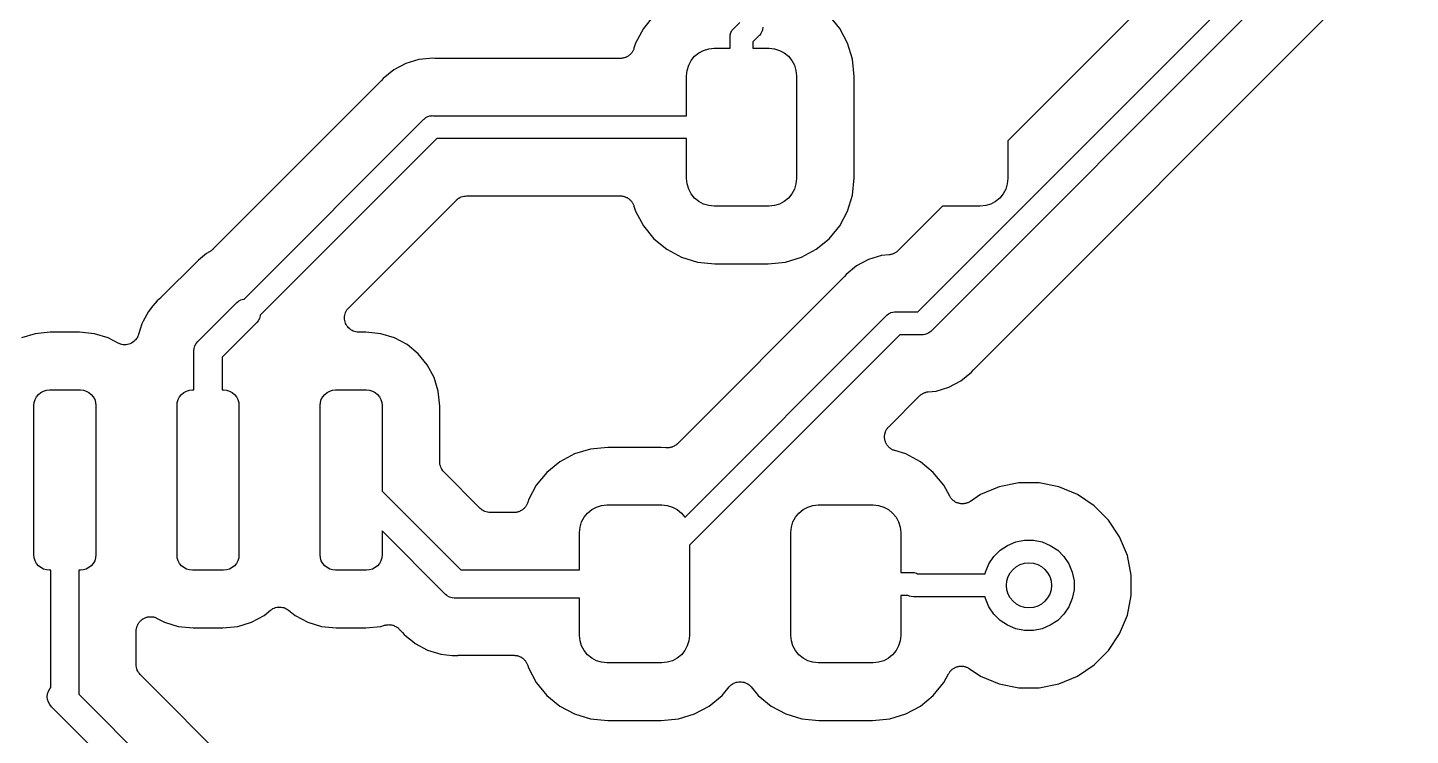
# Model space of a CAD drawing. Extents: x 1.79 to 9.66, y -5.89 to -1.5.
# Drawn here: x 2.7372 to 3.2202, y -2.6807 to -2.4336 of the extents above; entities that cross this region are included whole.
import ezdxf

# ---------------------------------------------------------------- set-up
doc = ezdxf.new("R2010")
doc.units = 0
doc.header["$MEASUREMENT"] = 0
doc.layers.add('BLACK', color=7, linetype='CONTINUOUS')

msp = doc.modelspace()

# ---------------------------------------------------------------- linework, layer by layer
at = {"layer": 'BLACK', "linetype": 'CONTINUOUS'}
for p, q in [((3.17882, -2.37388), (3.0796, -2.47309)), ((3.04818, -2.5328), (3.20028, -2.3807)), ((3.20697, -2.38532), (3.0528, -2.53949)), ((3.06781, -2.55276), (3.22024, -2.40033)), ((2.956, -2.42934), (2.95231, -2.43384)), ((3.02088, -2.43384), (3.01718, -2.42934)), ((2.95231, -2.43384), (2.94956, -2.43897)), ((2.98325, -2.43457), (2.98375, -2.43396)), ((2.98375, -2.43396), (2.9839, -2.43384)), ((2.9839, -2.43384), (2.986, -2.43174)), ((2.99394, -2.43418), (2.99377, -2.43475)), ((2.99395, -2.43409), (2.99394, -2.43418)), ((2.994, -2.43359), (2.99395, -2.43409)), ((2.99402, -2.43339), (2.994, -2.43359)), ((2.994, -2.43359), (2.994, -2.43359)), ((3.02362, -2.43897), (3.02088, -2.43384)), ((2.94956, -2.43897), (2.94902, -2.44075)), ((2.98257, -2.4368), (2.98265, -2.43602)), ((2.98259, -2.437), (2.98257, -2.4368)), ((2.98259, -2.44074), (2.98259, -2.437)), ((2.98265, -2.43602), (2.98288, -2.43527)), ((2.98288, -2.43527), (2.9831, -2.43485)), ((2.9831, -2.43485), (2.98325, -2.43457)), ((2.99269, -2.43636), (2.99059, -2.43846)), ((2.99059, -2.43846), (2.99059, -2.44074)), ((2.99284, -2.43624), (2.99269, -2.43636)), ((2.99334, -2.43563), (2.99284, -2.43624)), ((2.99371, -2.43493), (2.99334, -2.43563)), ((2.99377, -2.43475), (2.99371, -2.43493)), ((3.02531, -2.44454), (3.02362, -2.43897)), ((2.8785, -2.44418), (2.87757, -2.44428)), ((2.87943, -2.44428), (2.8785, -2.44418)), ((2.94521, -2.4442), (2.94494, -2.44423)), ((2.94542, -2.44414), (2.94521, -2.4442)), ((2.94564, -2.4441), (2.94542, -2.44414)), ((2.94589, -2.444), (2.94564, -2.4441)), ((2.94614, -2.44392), (2.94589, -2.444)), ((2.94634, -2.44382), (2.94614, -2.44392)), ((2.94655, -2.44373), (2.94634, -2.44382)), ((2.94677, -2.44359), (2.94655, -2.44373)), ((2.947, -2.44346), (2.94677, -2.44359)), ((2.94718, -2.44332), (2.947, -2.44346)), ((2.94737, -2.4432), (2.94718, -2.44332)), ((2.94755, -2.44302), (2.94737, -2.4432)), ((2.94776, -2.44285), (2.94755, -2.44302)), ((2.9479, -2.44268), (2.94776, -2.44285)), ((2.94806, -2.44252), (2.9479, -2.44268)), ((2.94821, -2.4423), (2.94806, -2.44252)), ((2.94838, -2.4421), (2.94821, -2.4423)), ((2.94849, -2.4419), (2.94838, -2.4421)), ((2.94862, -2.44171), (2.94849, -2.4419)), ((2.94872, -2.44147), (2.94862, -2.44171)), ((2.94885, -2.44124), (2.94872, -2.44147)), ((2.94891, -2.44102), (2.94885, -2.44124)), ((2.949, -2.44082), (2.94891, -2.44102)), ((2.94902, -2.44075), (2.949, -2.44082)), ((2.96901, -2.44501), (2.97021, -2.44355)), ((2.97021, -2.44355), (2.97166, -2.44236)), ((2.97166, -2.44236), (2.97332, -2.44147)), ((2.97332, -2.44147), (2.97512, -2.44093)), ((2.97512, -2.44093), (2.97699, -2.44074)), ((2.97699, -2.44074), (2.98259, -2.44074)), ((2.99059, -2.44074), (2.99619, -2.44074)), ((2.99619, -2.44074), (2.99806, -2.44093)), ((2.99806, -2.44093), (2.99986, -2.44147)), ((2.99986, -2.44147), (3.00152, -2.44236)), ((3.00152, -2.44236), (3.00297, -2.44355)), ((3.00297, -2.44355), (3.00417, -2.44501)), ((2.8651, -2.44825), (2.86145, -2.45125)), ((2.86927, -2.44602), (2.8651, -2.44825)), ((2.8738, -2.44465), (2.86927, -2.44602)), ((2.87756, -2.44428), (2.8738, -2.44465)), ((2.87757, -2.44428), (2.87756, -2.44428)), ((2.87964, -2.44428), (2.87943, -2.44428)), ((2.87985, -2.4443), (2.87964, -2.44428)), ((2.87992, -2.4443), (2.87985, -2.4443)), ((2.94424, -2.4443), (2.87992, -2.4443)), ((2.94446, -2.44428), (2.94424, -2.4443)), ((2.94468, -2.44428), (2.94446, -2.44428)), ((2.94494, -2.44423), (2.94468, -2.44428)), ((2.9674, -2.45034), (2.96758, -2.44847)), ((2.96758, -2.44847), (2.96813, -2.44666)), ((2.96813, -2.44666), (2.96901, -2.44501)), ((3.00417, -2.44501), (3.00505, -2.44666)), ((3.00505, -2.44666), (3.0056, -2.44847)), ((3.0056, -2.44847), (3.00578, -2.45034)), ((3.0259, -2.45058), (3.02531, -2.44454)), ((2.86052, -2.45234), (2.80191, -2.51095)), ((2.86066, -2.45217), (2.86052, -2.45234)), ((2.86081, -2.45203), (2.86066, -2.45217)), ((2.86085, -2.45197), (2.86081, -2.45203)), ((2.86145, -2.45125), (2.86085, -2.45197)), ((2.9674, -2.4643), (2.9674, -2.45034)), ((3.00578, -2.45034), (3.00578, -2.48626)), ((3.0259, -2.48602), (3.0259, -2.45058)), ((2.81281, -2.52834), (2.87553, -2.46561)), ((2.87553, -2.46561), (2.87566, -2.46546)), ((2.87566, -2.46546), (2.87581, -2.46533)), ((2.87581, -2.46533), (2.87601, -2.46517)), ((2.87581, -2.46533), (2.87581, -2.46533)), ((2.87601, -2.46517), (2.87627, -2.46496)), ((2.87627, -2.46496), (2.87696, -2.46459)), ((2.87696, -2.46459), (2.87705, -2.46456)), ((2.87705, -2.46456), (2.87772, -2.46436)), ((2.87772, -2.46436), (2.87782, -2.46435)), ((2.87782, -2.46435), (2.8783, -2.4643)), ((2.8783, -2.4643), (2.8785, -2.46428)), ((2.8783, -2.4643), (2.8783, -2.4643)), ((2.8785, -2.46428), (2.8787, -2.4643)), ((2.8787, -2.4643), (2.9674, -2.4643)), ((2.88016, -2.4723), (2.81846, -2.53399)), ((2.9674, -2.4723), (2.88016, -2.4723)), ((2.9674, -2.48626), (2.9674, -2.4723)), ((3.0796, -2.47309), (3.0796, -2.48626)), ((2.96758, -2.48813), (2.9674, -2.48626)), ((3.00578, -2.48626), (3.0056, -2.48813)), ((3.02531, -2.49206), (3.0259, -2.48602)), ((3.0796, -2.48626), (3.07942, -2.48813)), ((2.8891, -2.49253), (2.88954, -2.4924)), ((2.88954, -2.4924), (2.88957, -2.49239)), ((2.88957, -2.49239), (2.88959, -2.49239)), ((2.88959, -2.49239), (2.89005, -2.49235)), ((2.89005, -2.49235), (2.89051, -2.4923)), ((2.89051, -2.4923), (2.94424, -2.4923)), ((2.94424, -2.4923), (2.94431, -2.4923)), ((2.94431, -2.4923), (2.94453, -2.49233)), ((2.94453, -2.49233), (2.94475, -2.49233)), ((2.94475, -2.49233), (2.94501, -2.49238)), ((2.94501, -2.49238), (2.94528, -2.49241)), ((2.94528, -2.49241), (2.94549, -2.49248)), ((2.94549, -2.49248), (2.94571, -2.49252)), ((2.96813, -2.48994), (2.96758, -2.48813)), ((2.96901, -2.49159), (2.96813, -2.48994)), ((2.97021, -2.49305), (2.96901, -2.49159)), ((3.00417, -2.49159), (3.00297, -2.49305)), ((3.00505, -2.48994), (3.00417, -2.49159)), ((3.0056, -2.48813), (3.00505, -2.48994)), ((3.02362, -2.49763), (3.02531, -2.49206)), ((3.07799, -2.49159), (3.07679, -2.49305)), ((3.07887, -2.48994), (3.07799, -2.49159)), ((3.07942, -2.48813), (3.07887, -2.48994)), ((2.84936, -2.53138), (2.88698, -2.49376)), ((2.88698, -2.49376), (2.88699, -2.49375)), ((2.88699, -2.49375), (2.88703, -2.49372)), ((2.88699, -2.49375), (2.88699, -2.49375)), ((2.88699, -2.49375), (2.88699, -2.49375)), ((2.88703, -2.49372), (2.88739, -2.49343)), ((2.88739, -2.49343), (2.88775, -2.49314)), ((2.88775, -2.49314), (2.88777, -2.49312)), ((2.88777, -2.49312), (2.88779, -2.49311)), ((2.88779, -2.49311), (2.8882, -2.49289)), ((2.8882, -2.49289), (2.88861, -2.49268)), ((2.88861, -2.49268), (2.88863, -2.49267)), ((2.88863, -2.49267), (2.88866, -2.49266)), ((2.88866, -2.49266), (2.8891, -2.49253)), ((2.94571, -2.49252), (2.94595, -2.49262)), ((2.94595, -2.49262), (2.94621, -2.4927)), ((2.94621, -2.4927), (2.9464, -2.49281)), ((2.9464, -2.49281), (2.94661, -2.4929)), ((2.94661, -2.4929), (2.94683, -2.49305)), ((2.94683, -2.49305), (2.94706, -2.49317)), ((2.94706, -2.49317), (2.94723, -2.49332)), ((2.94723, -2.49332), (2.94742, -2.49344)), ((2.94742, -2.49344), (2.94761, -2.49363)), ((2.94761, -2.49363), (2.94781, -2.4938)), ((2.94781, -2.4938), (2.94795, -2.49398)), ((2.94795, -2.49398), (2.94811, -2.49413)), ((2.94811, -2.49413), (2.94825, -2.49436)), ((2.94825, -2.49436), (2.94842, -2.49456)), ((2.94842, -2.49456), (2.94852, -2.49476)), ((2.94852, -2.49476), (2.94865, -2.49495)), ((2.94865, -2.49495), (2.94875, -2.49519)), ((2.94875, -2.49519), (2.94887, -2.49543)), ((2.94887, -2.49543), (2.94894, -2.49564)), ((2.94894, -2.49564), (2.94902, -2.49585)), ((2.94902, -2.49585), (2.94956, -2.49763)), ((2.97166, -2.49424), (2.97021, -2.49305)), ((2.97332, -2.49513), (2.97166, -2.49424)), ((2.97512, -2.49567), (2.97332, -2.49513)), ((2.97699, -2.49586), (2.97512, -2.49567)), ((2.99619, -2.49586), (2.97699, -2.49586)), ((2.99806, -2.49567), (2.99619, -2.49586)), ((2.99986, -2.49513), (2.99806, -2.49567)), ((3.00152, -2.49424), (2.99986, -2.49513)), ((3.00297, -2.49305), (3.00152, -2.49424)), ((3.05683, -2.49586), (3.04125, -2.51144)), ((3.07001, -2.49586), (3.05683, -2.49586)), ((3.07188, -2.49567), (3.07001, -2.49586)), ((3.07368, -2.49513), (3.07188, -2.49567)), ((3.07534, -2.49424), (3.07368, -2.49513)), ((3.07679, -2.49305), (3.07534, -2.49424)), ((2.94956, -2.49763), (2.95231, -2.50276)), ((3.02088, -2.50276), (3.02362, -2.49763)), ((2.95231, -2.50276), (2.956, -2.50726)), ((3.01718, -2.50726), (3.02088, -2.50276)), ((2.80073, -2.51182), (2.79968, -2.51238)), ((2.80091, -2.5117), (2.80073, -2.51182)), ((2.8011, -2.51161), (2.80091, -2.5117)), ((2.80131, -2.51143), (2.8011, -2.51161)), ((2.80154, -2.51128), (2.80131, -2.51143)), ((2.80169, -2.51113), (2.80154, -2.51128)), ((2.80186, -2.511), (2.80169, -2.51113)), ((2.80191, -2.51095), (2.80186, -2.511)), ((2.956, -2.50726), (2.9605, -2.51095)), ((2.9605, -2.51095), (2.96563, -2.5137)), ((3.00755, -2.5137), (3.01268, -2.51095)), ((3.01268, -2.51095), (3.01718, -2.50726)), ((3.04088, -2.51178), (3.04065, -2.51193)), ((3.04103, -2.51162), (3.04088, -2.51178)), ((3.0412, -2.51149), (3.04103, -2.51162)), ((3.04125, -2.51144), (3.0412, -2.51149)), ((2.79684, -2.51472), (2.78361, -2.52794)), ((2.79968, -2.51238), (2.79684, -2.51472)), ((2.96563, -2.5137), (2.9712, -2.51539)), ((2.9712, -2.51539), (2.97724, -2.51598)), ((2.97724, -2.51598), (2.99594, -2.51598)), ((2.99594, -2.51598), (3.00198, -2.51539)), ((3.00198, -2.51539), (3.00755, -2.5137)), ((3.03095, -2.51452), (3.02678, -2.51675)), ((3.03548, -2.51315), (3.03095, -2.51452)), ((3.03821, -2.51288), (3.03548, -2.51315)), ((3.03842, -2.51284), (3.03821, -2.51288)), ((3.03864, -2.51282), (3.03842, -2.51284)), ((3.0389, -2.51274), (3.03864, -2.51282)), ((3.03917, -2.51269), (3.0389, -2.51274)), ((3.03937, -2.51261), (3.03917, -2.51269)), ((3.03958, -2.51254), (3.03937, -2.51261)), ((3.03982, -2.51242), (3.03958, -2.51254)), ((3.04007, -2.51232), (3.03982, -2.51242)), ((3.04025, -2.5122), (3.04007, -2.51232)), ((3.04044, -2.5121), (3.04025, -2.5122)), ((3.04065, -2.51193), (3.04044, -2.5121)), ((3.0222, -2.52084), (2.9642, -2.57884)), ((3.02234, -2.52067), (3.0222, -2.52084)), ((3.02249, -2.52053), (3.02234, -2.52067)), ((3.02253, -2.52047), (3.02249, -2.52053)), ((3.02313, -2.51975), (3.02253, -2.52047)), ((3.02678, -2.51675), (3.02313, -2.51975)), ((2.78097, -2.53074), (2.77938, -2.53269)), ((2.78249, -2.5289), (2.78097, -2.53074)), ((2.78097, -2.53074), (2.78097, -2.53074)), ((2.78325, -2.52827), (2.78249, -2.5289)), ((2.7834, -2.52812), (2.78325, -2.52827)), ((2.78356, -2.52799), (2.7834, -2.52812)), ((2.78361, -2.52794), (2.78356, -2.52799)), ((2.79689, -2.54295), (2.81029, -2.52955)), ((2.81029, -2.52955), (2.81085, -2.52909)), ((2.81085, -2.52909), (2.8117, -2.52864)), ((2.8117, -2.52864), (2.81263, -2.52836)), ((2.81263, -2.52836), (2.81281, -2.52834)), ((2.77938, -2.53269), (2.77758, -2.53604)), ((2.81771, -2.53595), (2.81725, -2.53651)), ((2.81816, -2.5351), (2.81771, -2.53595)), ((2.81844, -2.53417), (2.81816, -2.5351)), ((2.81846, -2.53399), (2.81844, -2.53417)), ((2.84789, -2.53488), (2.84794, -2.53441)), ((2.84789, -2.53489), (2.84789, -2.53488)), ((2.84789, -2.5349), (2.84789, -2.53489)), ((2.84794, -2.53537), (2.84789, -2.5349)), ((2.84794, -2.53441), (2.84799, -2.53393)), ((2.84798, -2.53586), (2.84794, -2.53537)), ((2.84799, -2.53587), (2.84798, -2.53586)), ((2.84798, -2.53586), (2.84798, -2.53586)), ((2.84799, -2.53392), (2.848, -2.53391)), ((2.84799, -2.53393), (2.84799, -2.53392)), ((2.84812, -2.53633), (2.84799, -2.53587)), ((2.848, -2.53391), (2.84814, -2.53345)), ((2.84814, -2.53345), (2.84828, -2.533)), ((2.84828, -2.53298), (2.84852, -2.53255)), ((2.84828, -2.53299), (2.84828, -2.53298)), ((2.84828, -2.533), (2.84828, -2.53299)), ((2.84852, -2.53255), (2.84874, -2.53214)), ((2.84874, -2.53213), (2.84875, -2.53212)), ((2.84874, -2.53214), (2.84874, -2.53213)), ((2.84875, -2.53212), (2.84905, -2.53175)), ((2.84905, -2.53175), (2.84936, -2.53138)), ((2.96678, -2.60455), (3.03721, -2.53411)), ((3.03721, -2.53411), (3.03734, -2.53396)), ((3.03734, -2.53396), (3.03795, -2.53346)), ((3.03795, -2.53346), (3.03864, -2.53309)), ((3.03864, -2.53309), (3.03875, -2.53305)), ((3.03875, -2.53305), (3.0394, -2.53286)), ((3.0394, -2.53286), (3.03948, -2.53285)), ((3.03948, -2.53285), (3.03998, -2.5328)), ((3.03998, -2.5328), (3.03999, -2.5328)), ((3.03999, -2.5328), (3.04018, -2.53278)), ((3.04018, -2.53278), (3.04038, -2.5328)), ((3.04038, -2.5328), (3.04818, -2.5328)), ((2.73981, -2.54043), (2.73502, -2.54188)), ((2.74503, -2.53992), (2.73981, -2.54043)), ((2.75536, -2.53992), (2.74503, -2.53992)), ((2.76059, -2.54043), (2.75536, -2.53992)), ((2.76537, -2.54188), (2.76059, -2.54043)), ((2.77592, -2.54079), (2.77591, -2.54082)), ((2.77593, -2.54075), (2.77592, -2.54079)), ((2.77592, -2.54079), (2.77592, -2.54079)), ((2.77592, -2.54079), (2.77592, -2.54079)), ((2.77706, -2.53702), (2.77593, -2.54075)), ((2.77758, -2.53604), (2.77706, -2.53702)), ((2.81725, -2.53651), (2.80512, -2.54864)), ((2.84826, -2.53679), (2.84812, -2.53633)), ((2.84826, -2.5368), (2.84826, -2.53679)), ((2.84826, -2.53681), (2.84826, -2.5368)), ((2.84849, -2.53723), (2.84826, -2.53681)), ((2.84871, -2.53766), (2.84849, -2.53723)), ((2.84872, -2.53766), (2.84871, -2.53766)), ((2.84872, -2.53767), (2.84872, -2.53766)), ((2.84902, -2.53805), (2.84872, -2.53767)), ((2.84932, -2.53842), (2.84902, -2.53805)), ((2.84933, -2.53842), (2.84932, -2.53842)), ((2.84933, -2.53843), (2.84933, -2.53842)), ((2.8497, -2.53874), (2.84933, -2.53843)), ((2.85007, -2.53904), (2.8497, -2.53874)), ((2.85008, -2.53905), (2.85007, -2.53904)), ((2.85051, -2.53928), (2.85008, -2.53905)), ((2.85008, -2.53905), (2.85008, -2.53905)), ((2.85092, -2.53951), (2.85051, -2.53928)), ((2.85093, -2.53952), (2.85092, -2.53951)), ((2.85094, -2.53952), (2.85093, -2.53952)), ((2.85139, -2.53966), (2.85094, -2.53952)), ((2.85185, -2.53981), (2.85139, -2.53966)), ((2.85186, -2.53981), (2.85185, -2.53981)), ((2.85187, -2.53981), (2.85186, -2.53981)), ((2.85234, -2.53986), (2.85187, -2.53981)), ((2.85282, -2.53992), (2.85234, -2.53986)), ((2.85284, -2.53992), (2.85282, -2.53992)), ((2.85289, -2.53992), (2.85284, -2.53992)), ((2.85284, -2.53992), (2.85284, -2.53992)), ((2.85284, -2.53992), (2.85284, -2.53992)), ((2.85536, -2.53992), (2.85289, -2.53992)), ((2.86059, -2.54043), (2.85536, -2.53992)), ((2.86537, -2.54188), (2.86059, -2.54043)), ((3.04184, -2.5408), (2.96837, -2.61426)), ((3.04964, -2.5408), (3.04184, -2.5408)), ((3.04983, -2.54082), (3.04964, -2.5408)), ((3.05003, -2.5408), (3.04983, -2.54082)), ((3.05062, -2.54074), (3.05003, -2.5408)), ((3.05003, -2.5408), (3.05003, -2.5408)), ((3.05137, -2.54051), (3.05062, -2.54074)), ((3.05207, -2.54014), (3.05137, -2.54051)), ((3.05268, -2.53964), (3.05207, -2.54014)), ((3.0528, -2.53949), (3.05268, -2.53964)), ((2.76879, -2.54371), (2.76537, -2.54188)), ((2.76922, -2.54389), (2.76879, -2.54371)), ((2.76966, -2.54407), (2.76922, -2.54389)), ((2.76967, -2.54408), (2.76966, -2.54407)), ((2.76969, -2.54408), (2.76967, -2.54408)), ((2.77015, -2.54418), (2.76969, -2.54408)), ((2.77062, -2.54427), (2.77015, -2.54418)), ((2.77063, -2.54427), (2.77062, -2.54427)), ((2.77065, -2.54428), (2.77063, -2.54427)), ((2.77112, -2.54428), (2.77065, -2.54428)), ((2.77159, -2.54428), (2.77112, -2.54428)), ((2.77161, -2.54428), (2.77159, -2.54428)), ((2.77162, -2.54428), (2.77161, -2.54428)), ((2.77209, -2.54419), (2.77162, -2.54428)), ((2.77255, -2.5441), (2.77209, -2.54419)), ((2.77256, -2.54409), (2.77255, -2.5441)), ((2.77258, -2.54409), (2.77256, -2.54409)), ((2.77301, -2.54391), (2.77258, -2.54409)), ((2.77346, -2.54373), (2.77301, -2.54391)), ((2.77347, -2.54373), (2.77346, -2.54373)), ((2.77348, -2.54372), (2.77347, -2.54373)), ((2.77388, -2.54346), (2.77348, -2.54372)), ((2.77427, -2.5432), (2.77388, -2.54346)), ((2.77428, -2.54319), (2.77427, -2.5432)), ((2.7743, -2.54318), (2.77428, -2.54319)), ((2.77463, -2.54285), (2.7743, -2.54318)), ((2.77497, -2.54252), (2.77463, -2.54285)), ((2.77498, -2.54251), (2.77497, -2.54252)), ((2.77499, -2.5425), (2.77498, -2.54251)), ((2.77525, -2.54211), (2.77499, -2.5425)), ((2.77552, -2.54171), (2.77525, -2.54211)), ((2.77553, -2.5417), (2.77552, -2.54171)), ((2.77554, -2.54169), (2.77553, -2.5417)), ((2.77572, -2.54126), (2.77554, -2.54169)), ((2.77591, -2.54082), (2.77572, -2.54126)), ((2.79528, -2.54636), (2.79535, -2.54564)), ((2.79535, -2.54564), (2.79563, -2.54471)), ((2.79563, -2.54471), (2.79609, -2.54386)), ((2.79609, -2.54386), (2.7967, -2.54311)), ((2.7967, -2.54311), (2.79689, -2.54295)), ((2.86978, -2.54424), (2.86537, -2.54188)), ((2.87365, -2.54741), (2.86978, -2.54424)), ((2.79525, -2.5466), (2.79528, -2.54636)), ((2.79528, -2.54684), (2.79525, -2.5466)), ((2.79528, -2.54636), (2.79528, -2.54636)), ((2.79528, -2.56004), (2.79528, -2.54684)), ((2.80512, -2.54864), (2.80512, -2.56004)), ((2.87682, -2.55128), (2.87365, -2.54741)), ((2.87918, -2.55569), (2.87682, -2.55128)), ((3.06323, -2.55685), (3.06689, -2.55385)), ((3.06689, -2.55385), (3.06748, -2.55313)), ((3.06748, -2.55313), (3.06753, -2.55307)), ((3.06753, -2.55307), (3.06768, -2.55293)), ((3.06768, -2.55293), (3.06781, -2.55276)), ((2.74373, -2.56014), (2.74478, -2.56004)), ((2.74478, -2.56004), (2.75561, -2.56004)), ((2.75561, -2.56004), (2.75667, -2.56014)), ((2.79373, -2.56014), (2.79478, -2.56004)), ((2.79478, -2.56004), (2.79528, -2.56004)), ((2.80512, -2.56004), (2.80561, -2.56004)), ((2.80561, -2.56004), (2.80667, -2.56014)), ((2.84373, -2.56014), (2.84478, -2.56004)), ((2.84478, -2.56004), (2.85561, -2.56004)), ((2.85561, -2.56004), (2.85667, -2.56014)), ((2.88063, -2.56048), (2.87918, -2.55569)), ((3.05454, -2.56045), (3.05906, -2.55908)), ((3.05906, -2.55908), (3.06323, -2.55685)), ((2.73937, -2.56545), (2.73947, -2.5644)), ((2.73947, -2.5644), (2.73978, -2.56338)), ((2.73978, -2.56338), (2.74028, -2.56245)), ((2.74028, -2.56245), (2.74096, -2.56162)), ((2.74096, -2.56162), (2.74178, -2.56095)), ((2.74178, -2.56095), (2.74271, -2.56045)), ((2.74271, -2.56045), (2.74373, -2.56014)), ((2.75667, -2.56014), (2.75768, -2.56045)), ((2.75768, -2.56045), (2.75862, -2.56095)), ((2.75862, -2.56095), (2.75944, -2.56162)), ((2.75944, -2.56162), (2.76011, -2.56245)), ((2.76011, -2.56245), (2.76061, -2.56338)), ((2.76061, -2.56338), (2.76092, -2.5644)), ((2.76092, -2.5644), (2.76102, -2.56545)), ((2.78937, -2.56545), (2.78947, -2.5644)), ((2.78947, -2.5644), (2.78978, -2.56338)), ((2.78978, -2.56338), (2.79028, -2.56245)), ((2.79028, -2.56245), (2.79096, -2.56162)), ((2.79096, -2.56162), (2.79178, -2.56095)), ((2.79178, -2.56095), (2.79271, -2.56045)), ((2.79271, -2.56045), (2.79373, -2.56014)), ((2.80667, -2.56014), (2.80768, -2.56045)), ((2.80768, -2.56045), (2.80862, -2.56095)), ((2.80862, -2.56095), (2.80944, -2.56162)), ((2.80944, -2.56162), (2.81011, -2.56245)), ((2.81011, -2.56245), (2.81061, -2.56338)), ((2.81061, -2.56338), (2.81092, -2.5644)), ((2.81092, -2.5644), (2.81102, -2.56545)), ((2.83937, -2.56545), (2.83947, -2.5644)), ((2.83947, -2.5644), (2.83978, -2.56338)), ((2.83978, -2.56338), (2.84028, -2.56245)), ((2.84028, -2.56245), (2.84096, -2.56162)), ((2.84096, -2.56162), (2.84178, -2.56095)), ((2.84178, -2.56095), (2.84271, -2.56045)), ((2.84271, -2.56045), (2.84373, -2.56014)), ((2.85667, -2.56014), (2.85768, -2.56045)), ((2.85768, -2.56045), (2.85862, -2.56095)), ((2.85862, -2.56095), (2.85944, -2.56162)), ((2.85944, -2.56162), (2.86011, -2.56245)), ((2.86011, -2.56245), (2.86061, -2.56338)), ((2.86061, -2.56338), (2.86092, -2.5644)), ((2.86092, -2.5644), (2.86102, -2.56545)), ((2.88114, -2.5657), (2.88063, -2.56048)), ((3.03801, -2.57291), (3.04876, -2.56216)), ((3.04876, -2.56216), (3.04881, -2.56211)), ((3.04881, -2.56211), (3.04898, -2.56198)), ((3.04898, -2.56198), (3.04913, -2.56182)), ((3.04913, -2.56182), (3.04936, -2.56167)), ((3.04936, -2.56167), (3.04957, -2.5615)), ((3.04957, -2.5615), (3.04977, -2.5614)), ((3.04977, -2.5614), (3.04995, -2.56128)), ((3.04995, -2.56128), (3.0502, -2.56118)), ((3.0502, -2.56118), (3.05044, -2.56106)), ((3.05044, -2.56106), (3.05065, -2.56099)), ((3.05065, -2.56099), (3.05085, -2.56091)), ((3.05085, -2.56091), (3.05111, -2.56086)), ((3.05111, -2.56086), (3.05138, -2.56078)), ((3.05138, -2.56078), (3.05159, -2.56076)), ((3.05159, -2.56076), (3.05181, -2.56072)), ((3.05181, -2.56072), (3.05454, -2.56045)), ((2.73937, -2.61762), (2.73937, -2.56545)), ((2.76102, -2.56545), (2.76102, -2.61762)), ((2.78937, -2.61762), (2.78937, -2.56545)), ((2.81102, -2.56545), (2.81102, -2.61762)), ((2.83937, -2.61762), (2.83937, -2.56545)), ((2.86102, -2.56545), (2.86102, -2.5954)), ((2.88114, -2.58517), (2.88114, -2.5657)), ((3.03686, -2.57475), (3.03693, -2.57453)), ((3.03693, -2.57453), (3.03705, -2.5743)), ((3.03705, -2.5743), (3.03715, -2.57406)), ((3.03715, -2.57406), (3.03728, -2.57387)), ((3.03728, -2.57387), (3.03739, -2.57367)), ((3.03739, -2.57367), (3.03755, -2.57347)), ((3.03755, -2.57347), (3.0377, -2.57326)), ((3.0377, -2.57326), (3.03786, -2.57309)), ((3.03786, -2.57309), (3.03801, -2.57291)), ((2.9636, -2.57933), (2.96339, -2.5795)), ((2.96382, -2.57918), (2.9636, -2.57933)), ((2.96398, -2.57903), (2.96382, -2.57918)), ((2.96415, -2.57889), (2.96398, -2.57903)), ((2.9642, -2.57884), (2.96415, -2.57889)), ((3.03655, -2.57643), (3.03657, -2.57617)), ((3.03657, -2.57666), (3.03655, -2.57643)), ((3.03657, -2.57592), (3.03662, -2.57569)), ((3.03657, -2.57617), (3.03657, -2.57592)), ((3.03657, -2.57689), (3.03657, -2.57666)), ((3.03661, -2.57715), (3.03657, -2.57689)), ((3.03664, -2.5774), (3.03661, -2.57715)), ((3.03662, -2.57569), (3.03664, -2.57546)), ((3.03664, -2.57546), (3.03672, -2.57521)), ((3.0367, -2.57762), (3.03664, -2.5774)), ((3.03675, -2.57785), (3.0367, -2.57762)), ((3.03672, -2.57521), (3.03677, -2.57496)), ((3.03684, -2.57809), (3.03675, -2.57785)), ((3.03677, -2.57496), (3.03686, -2.57475)), ((3.03692, -2.57834), (3.03684, -2.57809)), ((3.03703, -2.57854), (3.03692, -2.57834)), ((3.03711, -2.57876), (3.03703, -2.57854)), ((3.03725, -2.57897), (3.03711, -2.57876)), ((3.03737, -2.5792), (3.03725, -2.57897)), ((3.03752, -2.57938), (3.03737, -2.5792)), ((3.03765, -2.57958), (3.03752, -2.57938)), ((2.92822, -2.5824), (2.92309, -2.58515)), ((2.93379, -2.58071), (2.92822, -2.5824)), ((2.93983, -2.58012), (2.93379, -2.58071)), ((2.95853, -2.58012), (2.93983, -2.58012)), ((2.96017, -2.58028), (2.95853, -2.58012)), ((2.96039, -2.58028), (2.96017, -2.58028)), ((2.96061, -2.58031), (2.96039, -2.58028)), ((2.96088, -2.58028), (2.96061, -2.58031)), ((2.96115, -2.58028), (2.96088, -2.58028)), ((2.96136, -2.58024), (2.96115, -2.58028)), ((2.96158, -2.58022), (2.96136, -2.58024)), ((2.96184, -2.58015), (2.96158, -2.58022)), ((2.96211, -2.58009), (2.96184, -2.58015)), ((2.96231, -2.58001), (2.96211, -2.58009)), ((2.96252, -2.57995), (2.96231, -2.58001)), ((2.96276, -2.57982), (2.96252, -2.57995)), ((2.96301, -2.57972), (2.96276, -2.57982)), ((2.96319, -2.5796), (2.96301, -2.57972)), ((2.96339, -2.5795), (2.96319, -2.5796)), ((3.03782, -2.57976), (3.03765, -2.57958)), ((3.03799, -2.57996), (3.03782, -2.57976)), ((3.03816, -2.58011), (3.03799, -2.57996)), ((3.03833, -2.58027), (3.03816, -2.58011)), ((3.03854, -2.58042), (3.03833, -2.58027)), ((3.03874, -2.58058), (3.03854, -2.58042)), ((3.03894, -2.58069), (3.03874, -2.58058)), ((3.03913, -2.58083), (3.03894, -2.58069)), ((3.03937, -2.58093), (3.03913, -2.58083)), ((3.03959, -2.58105), (3.03937, -2.58093)), ((3.03981, -2.58112), (3.03959, -2.58105)), ((3.04003, -2.58121), (3.03981, -2.58112)), ((3.04009, -2.58123), (3.04003, -2.58121)), ((3.04396, -2.5824), (3.04009, -2.58123)), ((3.04909, -2.58515), (3.04396, -2.5824)), ((2.88119, -2.58563), (2.88114, -2.58517)), ((2.88123, -2.58609), (2.88119, -2.58563)), ((2.88124, -2.58611), (2.88123, -2.58609)), ((2.88124, -2.58614), (2.88124, -2.58611)), ((2.88137, -2.58658), (2.88124, -2.58614)), ((2.8815, -2.58702), (2.88137, -2.58658)), ((2.88151, -2.58705), (2.8815, -2.58702)), ((2.88152, -2.58707), (2.88151, -2.58705)), ((2.88174, -2.58748), (2.88152, -2.58707)), ((2.88195, -2.58789), (2.88174, -2.58748)), ((2.88197, -2.58791), (2.88195, -2.58789)), ((2.88198, -2.58794), (2.88197, -2.58791)), ((2.88227, -2.58829), (2.88198, -2.58794)), ((2.88256, -2.58865), (2.88227, -2.58829)), ((2.8826, -2.58869), (2.88256, -2.58865)), ((2.88261, -2.5887), (2.8826, -2.58869)), ((2.8826, -2.58869), (2.8826, -2.58869)), ((2.8826, -2.58869), (2.8826, -2.58869)), ((2.89532, -2.60141), (2.88261, -2.5887)), ((2.91859, -2.58884), (2.9149, -2.59334)), ((2.92309, -2.58515), (2.91859, -2.58884)), ((3.05359, -2.58884), (3.04909, -2.58515)), ((3.05729, -2.59334), (3.05359, -2.58884)), ((2.9149, -2.59334), (2.91215, -2.59847)), ((3.05934, -2.59719), (3.05729, -2.59334)), ((3.07657, -2.59393), (3.07007, -2.59662)), ((3.08348, -2.59255), (3.07657, -2.59393)), ((3.09052, -2.59255), (3.08348, -2.59255)), ((3.09743, -2.59393), (3.09052, -2.59255)), ((3.10393, -2.59662), (3.09743, -2.59393)), ((2.86102, -2.5954), (2.8885, -2.62288)), ((2.91215, -2.59847), (2.91189, -2.59933)), ((3.05947, -2.59737), (3.05934, -2.59719)), ((3.05957, -2.59758), (3.05947, -2.59737)), ((3.05974, -2.59778), (3.05957, -2.59758)), ((3.05988, -2.598), (3.05974, -2.59778)), ((3.06004, -2.59816), (3.05988, -2.598)), ((3.06019, -2.59834), (3.06004, -2.59816)), ((3.06039, -2.5985), (3.06019, -2.59834)), ((3.06057, -2.59869), (3.06039, -2.5985)), ((3.06076, -2.59881), (3.06057, -2.59869)), ((3.07007, -2.59662), (3.06653, -2.59899)), ((3.10979, -2.60053), (3.10393, -2.59662)), ((2.89568, -2.60171), (2.89532, -2.60141)), ((2.89603, -2.602), (2.89568, -2.60171)), ((2.89605, -2.60202), (2.89603, -2.602)), ((2.89607, -2.60203), (2.89605, -2.60202)), ((2.89648, -2.60225), (2.89607, -2.60203)), ((2.89689, -2.60247), (2.89648, -2.60225)), ((2.89691, -2.60248), (2.89689, -2.60247)), ((2.89693, -2.60249), (2.89691, -2.60248)), ((2.89738, -2.60263), (2.89693, -2.60249)), ((2.89782, -2.60277), (2.89738, -2.60263)), ((2.89784, -2.60277), (2.89782, -2.60277)), ((2.89787, -2.60278), (2.89784, -2.60277)), ((2.89833, -2.60283), (2.89787, -2.60278)), ((2.89879, -2.60288), (2.89833, -2.60283)), ((2.89884, -2.60288), (2.89879, -2.60288)), ((2.89886, -2.60288), (2.89884, -2.60288)), ((2.89884, -2.60288), (2.89884, -2.60288)), ((2.89884, -2.60288), (2.89884, -2.60288)), ((2.90711, -2.60288), (2.89886, -2.60288)), ((2.90733, -2.60286), (2.90711, -2.60288)), ((2.90755, -2.60286), (2.90733, -2.60286)), ((2.90781, -2.60281), (2.90755, -2.60286)), ((2.90808, -2.60278), (2.90781, -2.60281)), ((2.90829, -2.60272), (2.90808, -2.60278)), ((2.90851, -2.60268), (2.90829, -2.60272)), ((2.90876, -2.60258), (2.90851, -2.60268)), ((2.90901, -2.6025), (2.90876, -2.60258)), ((2.90921, -2.6024), (2.90901, -2.6025)), ((2.90942, -2.60231), (2.90921, -2.6024)), ((2.90964, -2.60217), (2.90942, -2.60231)), ((2.90987, -2.60204), (2.90964, -2.60217)), ((2.91005, -2.6019), (2.90987, -2.60204)), ((2.91024, -2.60178), (2.91005, -2.6019)), ((2.91042, -2.60159), (2.91024, -2.60178)), ((2.91063, -2.60143), (2.91042, -2.60159)), ((2.91077, -2.60125), (2.91063, -2.60143)), ((2.91093, -2.6011), (2.91077, -2.60125)), ((2.91108, -2.60088), (2.91093, -2.6011)), ((2.91125, -2.60067), (2.91108, -2.60088)), ((2.91136, -2.60048), (2.91125, -2.60067)), ((2.91149, -2.60029), (2.91136, -2.60048)), ((2.91159, -2.60005), (2.91149, -2.60029)), ((2.91172, -2.59982), (2.91159, -2.60005)), ((2.91178, -2.5996), (2.91172, -2.59982)), ((2.91187, -2.5994), (2.91178, -2.5996)), ((2.91189, -2.59933), (2.91187, -2.5994)), ((2.93161, -2.60451), (2.9328, -2.60305)), ((2.9328, -2.60305), (2.93425, -2.60186)), ((2.93425, -2.60186), (2.93591, -2.60097)), ((2.93591, -2.60097), (2.93771, -2.60043)), ((2.93771, -2.60043), (2.93958, -2.60024)), ((2.93958, -2.60024), (2.95878, -2.60024)), ((2.95878, -2.60024), (2.96065, -2.60043)), ((2.96065, -2.60043), (2.96245, -2.60097)), ((2.96245, -2.60097), (2.96411, -2.60186)), ((2.96411, -2.60186), (2.96556, -2.60305)), ((2.96556, -2.60305), (2.96676, -2.60451)), ((3.00542, -2.60451), (3.00662, -2.60305)), ((3.00662, -2.60305), (3.00807, -2.60186)), ((3.00807, -2.60186), (3.00973, -2.60097)), ((3.00973, -2.60097), (3.01153, -2.60043)), ((3.01153, -2.60043), (3.0134, -2.60024)), ((3.0134, -2.60024), (3.0326, -2.60024)), ((3.0326, -2.60024), (3.03447, -2.60043)), ((3.03447, -2.60043), (3.03627, -2.60097)), ((3.03627, -2.60097), (3.03793, -2.60186)), ((3.03793, -2.60186), (3.03938, -2.60305)), ((3.03938, -2.60305), (3.04058, -2.60451)), ((3.06094, -2.59896), (3.06076, -2.59881)), ((3.06116, -2.59909), (3.06094, -2.59896)), ((3.06138, -2.59923), (3.06116, -2.59909)), ((3.06159, -2.59932), (3.06138, -2.59923)), ((3.06179, -2.59943), (3.06159, -2.59932)), ((3.06204, -2.59951), (3.06179, -2.59943)), ((3.06228, -2.59961), (3.06204, -2.59951)), ((3.06251, -2.59965), (3.06228, -2.59961)), ((3.06272, -2.59972), (3.06251, -2.59965)), ((3.06298, -2.59975), (3.06272, -2.59972)), ((3.06324, -2.5998), (3.06298, -2.59975)), ((3.06347, -2.5998), (3.06324, -2.5998)), ((3.06369, -2.59983), (3.06347, -2.5998)), ((3.06395, -2.59981), (3.06369, -2.59983)), ((3.06421, -2.59981), (3.06395, -2.59981)), ((3.06444, -2.59976), (3.06421, -2.59981)), ((3.06467, -2.59974), (3.06444, -2.59976)), ((3.06492, -2.59967), (3.06467, -2.59974)), ((3.06517, -2.59962), (3.06492, -2.59967)), ((3.06538, -2.59954), (3.06517, -2.59962)), ((3.0656, -2.59947), (3.06538, -2.59954)), ((3.06583, -2.59935), (3.0656, -2.59947)), ((3.06608, -2.59925), (3.06583, -2.59935)), ((3.06627, -2.59913), (3.06608, -2.59925)), ((3.06647, -2.59902), (3.06627, -2.59913)), ((3.06653, -2.59899), (3.06647, -2.59902)), ((3.11477, -2.60551), (3.10979, -2.60053)), ((2.92999, -2.60984), (2.93017, -2.60797)), ((2.93017, -2.60797), (2.93072, -2.60616)), ((2.93072, -2.60616), (2.93161, -2.60451)), ((2.96676, -2.60451), (2.96678, -2.60455)), ((3.00381, -2.60984), (3.00399, -2.60797)), ((3.00399, -2.60797), (3.00454, -2.60616)), ((3.00454, -2.60616), (3.00542, -2.60451)), ((3.04058, -2.60451), (3.04146, -2.60616)), ((3.04146, -2.60616), (3.04201, -2.60797)), ((3.04201, -2.60797), (3.04219, -2.60984)), ((3.11868, -2.61137), (3.11477, -2.60551)), ((2.88281, -2.63111), (2.86102, -2.60932)), ((2.86102, -2.60932), (2.86102, -2.61762)), ((2.92999, -2.62288), (2.92999, -2.60984)), ((3.00381, -2.64576), (3.00381, -2.60984)), ((3.04219, -2.60984), (3.04219, -2.6238)), ((3.07954, -2.61434), (3.08241, -2.61316)), ((3.08241, -2.61316), (3.08545, -2.61255)), ((3.08545, -2.61255), (3.08855, -2.61255)), ((3.08855, -2.61255), (3.09159, -2.61316)), ((3.09159, -2.61316), (3.09446, -2.61434)), ((3.12137, -2.61787), (3.11868, -2.61137)), ((2.73947, -2.61867), (2.73937, -2.61762)), ((2.76102, -2.61762), (2.76092, -2.61867)), ((2.78947, -2.61867), (2.78937, -2.61762)), ((2.81102, -2.61762), (2.81092, -2.61867)), ((2.83947, -2.61867), (2.83937, -2.61762)), ((2.86102, -2.61762), (2.86092, -2.61867)), ((2.96837, -2.61426), (2.96837, -2.64576)), ((3.07477, -2.61826), (3.07696, -2.61607)), ((3.07696, -2.61607), (3.07954, -2.61434)), ((3.09446, -2.61434), (3.09704, -2.61607)), ((3.09704, -2.61607), (3.09923, -2.61826)), ((3.12275, -2.62478), (3.12137, -2.61787)), ((2.73978, -2.61969), (2.73947, -2.61867)), ((2.74028, -2.62063), (2.73978, -2.61969)), ((2.74096, -2.62145), (2.74028, -2.62063)), ((2.74178, -2.62212), (2.74096, -2.62145)), ((2.74271, -2.62262), (2.74178, -2.62212)), ((2.74373, -2.62293), (2.74271, -2.62262)), ((2.74478, -2.62303), (2.74373, -2.62293)), ((2.75667, -2.62293), (2.75561, -2.62303)), ((2.75768, -2.62262), (2.75667, -2.62293)), ((2.75862, -2.62212), (2.75768, -2.62262)), ((2.75944, -2.62145), (2.75862, -2.62212)), ((2.76011, -2.62063), (2.75944, -2.62145)), ((2.76061, -2.61969), (2.76011, -2.62063)), ((2.76092, -2.61867), (2.76061, -2.61969)), ((2.78978, -2.61969), (2.78947, -2.61867)), ((2.79028, -2.62063), (2.78978, -2.61969)), ((2.79096, -2.62145), (2.79028, -2.62063)), ((2.79178, -2.62212), (2.79096, -2.62145)), ((2.79271, -2.62262), (2.79178, -2.62212)), ((2.79373, -2.62293), (2.79271, -2.62262)), ((2.79478, -2.62303), (2.79373, -2.62293)), ((2.80667, -2.62293), (2.80561, -2.62303)), ((2.80768, -2.62262), (2.80667, -2.62293)), ((2.80862, -2.62212), (2.80768, -2.62262)), ((2.80944, -2.62145), (2.80862, -2.62212)), ((2.81011, -2.62063), (2.80944, -2.62145)), ((2.81061, -2.61969), (2.81011, -2.62063)), ((2.81092, -2.61867), (2.81061, -2.61969)), ((2.83978, -2.61969), (2.83947, -2.61867)), ((2.84028, -2.62063), (2.83978, -2.61969)), ((2.84096, -2.62145), (2.84028, -2.62063)), ((2.84178, -2.62212), (2.84096, -2.62145)), ((2.84271, -2.62262), (2.84178, -2.62212)), ((2.84373, -2.62293), (2.84271, -2.62262)), ((2.84478, -2.62303), (2.84373, -2.62293)), ((2.85667, -2.62293), (2.85561, -2.62303)), ((2.85768, -2.62262), (2.85667, -2.62293)), ((2.85862, -2.62212), (2.85768, -2.62262)), ((2.85944, -2.62145), (2.85862, -2.62212)), ((2.86011, -2.62063), (2.85944, -2.62145)), ((2.86061, -2.61969), (2.86011, -2.62063)), ((2.86092, -2.61867), (2.86061, -2.61969)), ((2.8885, -2.62288), (2.92999, -2.62288)), ((3.07186, -2.62371), (3.07304, -2.62084)), ((3.07304, -2.62084), (3.07477, -2.61826)), ((3.09923, -2.61826), (3.10096, -2.62084)), ((3.10096, -2.62084), (3.10214, -2.62371)), ((2.74528, -2.62303), (2.74478, -2.62303)), ((2.74528, -2.66396), (2.74528, -2.62303)), ((2.75561, -2.62303), (2.75512, -2.62303)), ((2.75512, -2.62303), (2.75512, -2.66574)), ((2.80561, -2.62303), (2.79478, -2.62303)), ((2.85561, -2.62303), (2.84478, -2.62303)), ((3.04219, -2.6238), (3.04593, -2.6238)), ((3.04593, -2.6238), (3.04613, -2.62378)), ((3.04613, -2.62378), (3.04633, -2.6238)), ((3.04633, -2.6238), (3.04633, -2.6238)), ((3.04633, -2.6238), (3.04691, -2.62386)), ((3.04691, -2.62386), (3.04767, -2.62409)), ((3.04767, -2.62409), (3.04807, -2.6243)), ((3.04807, -2.6243), (3.07174, -2.6243)), ((3.07174, -2.6243), (3.07186, -2.62371)), ((3.10214, -2.62371), (3.10275, -2.62675)), ((3.10275, -2.62675), (3.10275, -2.62985)), ((3.12275, -2.63182), (3.12275, -2.62478)), ((2.88296, -2.6313), (2.88281, -2.63111)), ((2.88315, -2.63145), (2.88296, -2.6313)), ((2.8836, -2.63182), (2.88315, -2.63145)), ((2.88315, -2.63145), (2.88315, -2.63145)), ((2.88371, -2.63191), (2.8836, -2.63182)), ((2.88457, -2.63237), (2.88371, -2.63191)), ((2.8855, -2.63265), (2.88457, -2.63237)), ((3.04469, -2.6318), (3.04219, -2.6318)), ((3.04219, -2.6318), (3.04219, -2.64576)), ((3.04509, -2.63201), (3.04469, -2.6318)), ((3.04532, -2.63208), (3.04509, -2.63201)), ((3.04585, -2.63224), (3.04532, -2.63208)), ((3.04663, -2.63232), (3.04585, -2.63224)), ((3.04683, -2.6323), (3.04663, -2.63232)), ((3.07174, -2.6323), (3.04683, -2.6323)), ((3.07186, -2.63289), (3.07174, -2.6323)), ((3.10275, -2.62985), (3.10214, -2.63289)), ((3.12137, -2.63873), (3.12275, -2.63182)), ((2.81978, -2.63883), (2.82202, -2.63699)), ((2.82202, -2.63699), (2.82205, -2.63697)), ((2.82205, -2.63697), (2.82208, -2.63695)), ((2.82205, -2.63697), (2.82205, -2.63697)), ((2.82205, -2.63697), (2.82205, -2.63697)), ((2.82208, -2.63695), (2.82248, -2.63669)), ((2.82248, -2.63669), (2.82286, -2.63643)), ((2.82286, -2.63643), (2.82288, -2.63642)), ((2.82288, -2.63642), (2.8229, -2.63641)), ((2.8229, -2.63641), (2.82333, -2.63624)), ((2.82333, -2.63624), (2.82377, -2.63606)), ((2.82377, -2.63606), (2.82379, -2.63606)), ((2.82379, -2.63606), (2.8238, -2.63605)), ((2.8238, -2.63605), (2.82426, -2.63597)), ((2.82426, -2.63597), (2.82472, -2.63588)), ((2.82472, -2.63588), (2.82474, -2.63588)), ((2.82474, -2.63588), (2.82476, -2.63587)), ((2.82476, -2.63587), (2.82523, -2.63588)), ((2.82523, -2.63588), (2.8257, -2.63588)), ((2.8257, -2.63588), (2.82572, -2.63588)), ((2.82572, -2.63588), (2.82574, -2.63588)), ((2.82574, -2.63588), (2.82619, -2.63598)), ((2.82619, -2.63598), (2.82666, -2.63607)), ((2.82666, -2.63607), (2.82667, -2.63608)), ((2.82667, -2.63608), (2.82669, -2.63608)), ((2.82669, -2.63608), (2.82712, -2.63627)), ((2.82712, -2.63627), (2.82756, -2.63645)), ((2.82756, -2.63645), (2.82757, -2.63646)), ((2.82757, -2.63646), (2.82759, -2.63647)), ((2.82759, -2.63647), (2.82798, -2.63673)), ((2.82798, -2.63673), (2.82837, -2.63699)), ((2.82837, -2.63699), (2.83061, -2.63883)), ((2.88622, -2.63272), (2.8855, -2.63265)), ((2.88646, -2.63274), (2.88622, -2.63272)), ((2.88622, -2.63272), (2.88622, -2.63272)), ((2.8867, -2.63272), (2.88646, -2.63274)), ((2.92999, -2.63272), (2.8867, -2.63272)), ((2.92999, -2.64576), (2.92999, -2.63272)), ((3.07304, -2.63576), (3.07186, -2.63289)), ((3.07477, -2.63834), (3.07304, -2.63576)), ((3.10096, -2.63576), (3.09923, -2.63834)), ((3.10214, -2.63289), (3.10096, -2.63576)), ((2.77552, -2.64227), (2.77563, -2.64206)), ((2.77563, -2.64206), (2.77573, -2.64185)), ((2.77573, -2.64185), (2.77587, -2.64164)), ((2.77587, -2.64164), (2.77599, -2.64141)), ((2.77599, -2.64141), (2.77614, -2.64123)), ((2.77614, -2.64123), (2.77627, -2.64104)), ((2.77627, -2.64104), (2.77645, -2.64086)), ((2.77645, -2.64086), (2.77662, -2.64066)), ((2.77662, -2.64066), (2.7768, -2.64052)), ((2.7768, -2.64052), (2.77697, -2.64035)), ((2.77697, -2.64035), (2.77718, -2.64021)), ((2.77718, -2.64021), (2.77738, -2.64005)), ((2.77738, -2.64005), (2.77759, -2.63994)), ((2.77759, -2.63994), (2.77778, -2.63982)), ((2.77778, -2.63982), (2.77802, -2.63972)), ((2.77802, -2.63972), (2.77825, -2.6396)), ((2.77825, -2.6396), (2.77847, -2.63953)), ((2.77847, -2.63953), (2.77868, -2.63945)), ((2.77868, -2.63945), (2.77894, -2.6394)), ((2.77894, -2.6394), (2.77918, -2.63932)), ((2.77918, -2.63932), (2.77941, -2.6393)), ((2.77941, -2.6393), (2.77964, -2.63926)), ((2.77964, -2.63926), (2.7799, -2.63926)), ((2.7799, -2.63926), (2.78015, -2.63924)), ((2.78015, -2.63924), (2.78038, -2.63926)), ((2.78038, -2.63926), (2.78062, -2.63926)), ((2.78062, -2.63926), (2.78087, -2.63931)), ((2.78087, -2.63931), (2.78112, -2.63934)), ((2.78112, -2.63934), (2.78135, -2.63941)), ((2.78135, -2.63941), (2.78157, -2.63945)), ((2.78157, -2.63945), (2.78181, -2.63955)), ((2.78181, -2.63955), (2.78206, -2.63963)), ((2.78206, -2.63963), (2.78226, -2.63974)), ((2.78226, -2.63974), (2.78248, -2.63983)), ((2.78248, -2.63983), (2.78502, -2.64119)), ((2.78502, -2.64119), (2.78981, -2.64264)), ((2.81059, -2.64264), (2.81537, -2.64119)), ((2.81537, -2.64119), (2.81978, -2.63883)), ((2.83061, -2.63883), (2.83502, -2.64119)), ((2.83502, -2.64119), (2.83981, -2.64264)), ((2.86059, -2.64264), (2.86191, -2.64224)), ((2.86191, -2.64224), (2.86198, -2.64222)), ((2.86198, -2.64222), (2.8622, -2.64218)), ((2.8622, -2.64218), (2.86241, -2.64211)), ((2.86241, -2.64211), (2.86268, -2.64209)), ((2.86268, -2.64209), (2.86294, -2.64204)), ((2.86294, -2.64204), (2.86316, -2.64204)), ((2.86316, -2.64204), (2.86338, -2.64202)), ((2.86338, -2.64202), (2.86365, -2.64205)), ((2.86365, -2.64205), (2.86392, -2.64205)), ((2.86392, -2.64205), (2.86413, -2.6421)), ((2.86413, -2.6421), (2.86435, -2.64212)), ((2.86435, -2.64212), (2.86461, -2.6422)), ((2.86461, -2.6422), (2.86487, -2.64225)), ((2.86487, -2.64225), (2.86508, -2.64234)), ((3.07696, -2.64053), (3.07477, -2.63834)), ((3.07954, -2.64226), (3.07696, -2.64053)), ((3.09704, -2.64053), (3.09446, -2.64226)), ((3.09923, -2.63834), (3.09704, -2.64053)), ((3.11868, -2.64523), (3.12137, -2.63873)), ((2.77512, -2.64417), (2.77514, -2.64393)), ((2.77512, -2.64424), (2.77512, -2.64417)), ((2.77512, -2.65598), (2.77512, -2.64424)), ((2.77514, -2.64393), (2.77515, -2.6437)), ((2.77515, -2.6437), (2.7752, -2.64345)), ((2.7752, -2.64345), (2.77523, -2.6432)), ((2.77523, -2.6432), (2.7753, -2.64297)), ((2.7753, -2.64297), (2.77534, -2.64275)), ((2.77534, -2.64275), (2.77544, -2.64251)), ((2.77544, -2.64251), (2.77552, -2.64227)), ((2.78981, -2.64264), (2.79503, -2.64315)), ((2.79503, -2.64315), (2.80536, -2.64315)), ((2.80536, -2.64315), (2.81059, -2.64264)), ((2.83981, -2.64264), (2.84503, -2.64315)), ((2.84503, -2.64315), (2.85536, -2.64315)), ((2.85536, -2.64315), (2.86059, -2.64264)), ((2.86508, -2.64234), (2.86529, -2.6424)), ((2.86529, -2.6424), (2.86552, -2.64253)), ((2.86552, -2.64253), (2.86577, -2.64264)), ((2.86577, -2.64264), (2.86595, -2.64276)), ((2.86595, -2.64276), (2.86615, -2.64287)), ((2.86615, -2.64287), (2.86635, -2.64303)), ((2.86635, -2.64303), (2.86658, -2.64319)), ((2.86658, -2.64319), (2.86673, -2.64334)), ((2.86673, -2.64334), (2.8669, -2.64348)), ((2.8669, -2.64348), (2.8678, -2.64438)), ((2.8678, -2.64438), (2.86785, -2.64443)), ((2.86785, -2.64443), (2.86798, -2.6446)), ((2.86798, -2.6446), (2.86813, -2.64475)), ((2.86813, -2.64475), (2.86875, -2.64551)), ((2.86875, -2.64551), (2.86951, -2.64613)), ((2.86951, -2.64613), (2.86952, -2.64613)), ((2.86952, -2.64613), (2.87161, -2.64785)), ((2.93017, -2.64763), (2.92999, -2.64576)), ((2.96837, -2.64576), (2.96819, -2.64763)), ((3.00399, -2.64763), (3.00381, -2.64576)), ((3.04219, -2.64576), (3.04201, -2.64763)), ((3.08241, -2.64344), (3.07954, -2.64226)), ((3.08545, -2.64405), (3.08241, -2.64344)), ((3.08855, -2.64405), (3.08545, -2.64405)), ((3.09159, -2.64344), (3.08855, -2.64405)), ((3.09446, -2.64226), (3.09159, -2.64344)), ((3.11477, -2.65109), (3.11868, -2.64523)), ((2.87161, -2.64785), (2.87255, -2.64862)), ((2.87255, -2.64862), (2.87688, -2.65094)), ((2.87688, -2.65094), (2.88158, -2.65236)), ((2.93072, -2.64943), (2.93017, -2.64763)), ((2.93161, -2.65109), (2.93072, -2.64943)), ((2.9328, -2.65255), (2.93161, -2.65109)), ((2.96676, -2.65109), (2.96556, -2.65255)), ((2.96764, -2.64943), (2.96676, -2.65109)), ((2.96819, -2.64763), (2.96764, -2.64943)), ((3.00454, -2.64943), (3.00399, -2.64763)), ((3.00542, -2.65109), (3.00454, -2.64943)), ((3.00662, -2.65255), (3.00542, -2.65109)), ((3.04058, -2.65109), (3.03938, -2.65255)), ((3.04146, -2.64943), (3.04058, -2.65109)), ((3.04201, -2.64763), (3.04146, -2.64943)), ((3.10979, -2.65607), (3.11477, -2.65109)), ((2.77516, -2.65644), (2.77512, -2.65598)), ((2.7752, -2.6569), (2.77516, -2.65644)), ((2.88158, -2.65236), (2.88548, -2.65275)), ((2.88548, -2.65275), (2.88548, -2.65275)), ((2.88548, -2.65275), (2.88646, -2.65284)), ((2.88646, -2.65284), (2.88744, -2.65275)), ((2.88744, -2.65275), (2.88751, -2.65274)), ((2.88751, -2.65274), (2.88772, -2.65274)), ((2.88772, -2.65274), (2.88793, -2.65272)), ((2.88793, -2.65272), (2.90711, -2.65272)), ((2.90711, -2.65272), (2.90718, -2.65272)), ((2.90718, -2.65272), (2.9074, -2.65275)), ((2.9074, -2.65275), (2.90762, -2.65275)), ((2.90762, -2.65275), (2.90788, -2.6528)), ((2.90788, -2.6528), (2.90815, -2.65283)), ((2.90815, -2.65283), (2.90836, -2.6529)), ((2.90836, -2.6529), (2.90858, -2.65294)), ((2.90858, -2.65294), (2.90882, -2.65305)), ((2.90882, -2.65305), (2.90908, -2.65313)), ((2.90908, -2.65313), (2.90927, -2.65323)), ((2.90927, -2.65323), (2.90948, -2.65332)), ((2.90948, -2.65332), (2.9097, -2.65347)), ((2.9097, -2.65347), (2.90993, -2.6536)), ((2.90993, -2.6536), (2.9101, -2.65374)), ((2.9101, -2.65374), (2.91029, -2.65386)), ((2.91029, -2.65386), (2.91048, -2.65405)), ((2.91048, -2.65405), (2.91068, -2.65422)), ((2.91068, -2.65422), (2.91082, -2.6544)), ((2.91082, -2.6544), (2.91098, -2.65456)), ((2.91098, -2.65456), (2.91112, -2.65478)), ((2.91112, -2.65478), (2.91129, -2.65498)), ((2.91129, -2.65498), (2.91139, -2.65518)), ((2.91139, -2.65518), (2.91152, -2.65537)), ((2.91152, -2.65537), (2.91162, -2.65561)), ((2.91162, -2.65561), (2.91174, -2.65585)), ((2.91174, -2.65585), (2.91181, -2.65606)), ((2.91181, -2.65606), (2.91189, -2.65627)), ((2.91189, -2.65627), (2.91215, -2.65713)), ((2.93425, -2.65374), (2.9328, -2.65255)), ((2.93591, -2.65463), (2.93425, -2.65374)), ((2.93771, -2.65517), (2.93591, -2.65463)), ((2.93958, -2.65536), (2.93771, -2.65517)), ((2.95878, -2.65536), (2.93958, -2.65536)), ((2.96065, -2.65517), (2.95878, -2.65536)), ((2.96245, -2.65463), (2.96065, -2.65517)), ((2.96411, -2.65374), (2.96245, -2.65463)), ((2.96556, -2.65255), (2.96411, -2.65374)), ((3.00807, -2.65374), (3.00662, -2.65255)), ((3.00973, -2.65463), (3.00807, -2.65374)), ((3.01153, -2.65517), (3.00973, -2.65463)), ((3.0134, -2.65536), (3.01153, -2.65517)), ((3.0326, -2.65536), (3.0134, -2.65536)), ((3.03447, -2.65517), (3.0326, -2.65536)), ((3.03627, -2.65463), (3.03447, -2.65517)), ((3.03793, -2.65374), (3.03627, -2.65463)), ((3.03938, -2.65255), (3.03793, -2.65374)), ((3.06171, -2.65681), (3.06195, -2.65671)), ((3.06195, -2.65671), (3.06218, -2.65667)), ((3.06218, -2.65667), (3.0624, -2.6566)), ((3.0624, -2.6566), (3.06266, -2.65658)), ((3.06266, -2.65658), (3.06291, -2.65653)), ((3.06291, -2.65653), (3.06314, -2.65653)), ((3.06314, -2.65653), (3.06337, -2.65651)), ((3.06337, -2.65651), (3.06363, -2.65653)), ((3.06363, -2.65653), (3.06389, -2.65654)), ((3.06389, -2.65654), (3.06411, -2.65658)), ((3.06411, -2.65658), (3.06434, -2.65661)), ((3.06434, -2.65661), (3.06459, -2.65668)), ((3.06459, -2.65668), (3.06485, -2.65674)), ((3.06485, -2.65674), (3.06506, -2.65682)), ((3.10393, -2.65998), (3.10979, -2.65607)), ((2.77521, -2.65693), (2.7752, -2.6569)), ((2.77521, -2.65696), (2.77521, -2.65693)), ((2.77535, -2.6574), (2.77521, -2.65696)), ((2.77548, -2.65784), (2.77535, -2.6574)), ((2.77549, -2.65787), (2.77548, -2.65784)), ((2.7755, -2.65789), (2.77549, -2.65787)), ((2.77571, -2.6583), (2.7755, -2.65789)), ((2.77592, -2.65871), (2.77571, -2.6583)), ((2.77594, -2.65873), (2.77592, -2.65871)), ((2.77595, -2.65875), (2.77594, -2.65873)), ((2.77625, -2.65911), (2.77595, -2.65875)), ((2.77653, -2.65947), (2.77625, -2.65911)), ((2.77657, -2.65951), (2.77653, -2.65947)), ((2.77658, -2.65952), (2.77657, -2.65951)), ((2.77657, -2.65951), (2.77657, -2.65951)), ((2.77657, -2.65951), (2.77657, -2.65951)), ((2.81248, -2.69541), (2.77658, -2.65952)), ((2.91215, -2.65713), (2.9149, -2.66226)), ((3.05729, -2.66226), (3.05895, -2.65915)), ((3.05895, -2.65915), (3.05898, -2.65909)), ((3.05898, -2.65909), (3.05911, -2.6589)), ((3.05911, -2.6589), (3.05922, -2.6587)), ((3.05922, -2.6587), (3.05938, -2.6585)), ((3.05938, -2.6585), (3.05953, -2.65829)), ((3.05953, -2.65829), (3.0597, -2.65813)), ((3.0597, -2.65813), (3.05984, -2.65795)), ((3.05984, -2.65795), (3.06004, -2.65779)), ((3.06004, -2.65779), (3.06023, -2.65761)), ((3.06023, -2.65761), (3.06042, -2.65748)), ((3.06042, -2.65748), (3.0606, -2.65734)), ((3.0606, -2.65734), (3.06083, -2.65721)), ((3.06083, -2.65721), (3.06105, -2.65707)), ((3.06105, -2.65707), (3.06126, -2.65699)), ((3.06126, -2.65699), (3.06146, -2.65688)), ((3.06146, -2.65688), (3.06171, -2.65681)), ((3.06506, -2.65682), (3.06527, -2.65689)), ((3.06527, -2.65689), (3.0655, -2.65701)), ((3.0655, -2.65701), (3.06574, -2.65712)), ((3.06574, -2.65712), (3.06593, -2.65724)), ((3.06593, -2.65724), (3.06613, -2.65735)), ((3.06613, -2.65735), (3.07007, -2.65998)), ((3.07007, -2.65998), (3.07657, -2.66267)), ((3.09743, -2.66267), (3.10393, -2.65998)), ((2.74405, -2.66718), (2.74415, -2.66622)), ((2.74415, -2.66622), (2.74443, -2.66529)), ((2.74443, -2.66529), (2.74489, -2.66443)), ((2.74489, -2.66443), (2.74493, -2.66439)), ((2.74493, -2.66439), (2.74528, -2.66396)), ((2.75512, -2.66623), (2.75511, -2.66633)), ((2.75511, -2.66633), (2.80566, -2.71688)), ((2.75512, -2.66574), (2.75514, -2.66599)), ((2.75514, -2.66599), (2.75512, -2.66623)), ((2.75512, -2.66623), (2.75512, -2.66623)), ((2.9149, -2.66226), (2.91859, -2.66676)), ((2.97977, -2.66676), (2.98223, -2.66377)), ((2.98223, -2.66377), (2.98225, -2.66374)), ((2.98225, -2.66374), (2.98227, -2.66372)), ((2.98225, -2.66374), (2.98225, -2.66374)), ((2.98225, -2.66374), (2.98225, -2.66374)), ((2.98227, -2.66372), (2.98261, -2.66339)), ((2.98261, -2.66339), (2.98295, -2.66306)), ((2.98295, -2.66306), (2.98296, -2.66305)), ((2.98296, -2.66305), (2.98297, -2.66304)), ((2.98297, -2.66304), (2.98337, -2.66278)), ((2.98337, -2.66278), (2.98376, -2.66252)), ((2.98376, -2.66252), (2.98377, -2.66251)), ((2.98377, -2.66251), (2.98379, -2.66251)), ((2.98379, -2.66251), (2.98423, -2.66233)), ((2.98423, -2.66233), (2.98466, -2.66215)), ((2.98466, -2.66215), (2.98468, -2.66215)), ((2.98468, -2.66215), (2.98469, -2.66214)), ((2.98469, -2.66214), (2.98516, -2.66206)), ((2.98516, -2.66206), (2.98562, -2.66197)), ((2.98562, -2.66197), (2.98564, -2.66197)), ((2.98564, -2.66197), (2.98565, -2.66196)), ((2.98565, -2.66196), (2.98613, -2.66197)), ((2.98613, -2.66197), (2.9866, -2.66197)), ((2.9866, -2.66197), (2.98661, -2.66197)), ((2.98661, -2.66197), (2.98663, -2.66197)), ((2.98663, -2.66197), (2.98709, -2.66207)), ((2.98709, -2.66207), (2.98755, -2.66216)), ((2.98755, -2.66216), (2.98757, -2.66217)), ((2.98757, -2.66217), (2.98758, -2.66217)), ((2.98758, -2.66217), (2.98802, -2.66236)), ((2.98802, -2.66236), (2.98846, -2.66254)), ((2.98846, -2.66254), (2.98847, -2.66255)), ((2.98847, -2.66255), (2.98848, -2.66255)), ((2.98848, -2.66255), (2.98887, -2.66282)), ((2.98887, -2.66282), (2.98927, -2.66308)), ((2.98927, -2.66308), (2.98928, -2.66309)), ((2.98928, -2.66309), (2.98929, -2.6631)), ((2.98929, -2.6631), (2.98962, -2.66344)), ((2.98962, -2.66344), (2.98996, -2.66377)), ((2.98996, -2.66377), (2.99241, -2.66676)), ((3.05359, -2.66676), (3.05729, -2.66226)), ((3.07657, -2.66267), (3.08348, -2.66405)), ((3.08348, -2.66405), (3.09052, -2.66405)), ((3.09052, -2.66405), (3.09743, -2.66267)), ((2.74415, -2.66815), (2.74405, -2.66718)), ((2.74443, -2.66907), (2.74415, -2.66815)), ((2.74489, -2.66993), (2.74443, -2.66907)), ((2.7455, -2.67068), (2.74489, -2.66993)), ((2.74569, -2.67083), (2.7455, -2.67068)), ((2.79997, -2.72511), (2.74569, -2.67083)), ((2.91859, -2.66676), (2.92309, -2.67045)), ((2.92309, -2.67045), (2.92822, -2.6732)), ((2.97014, -2.6732), (2.97527, -2.67045)), ((2.97527, -2.67045), (2.97977, -2.66676)), ((2.99241, -2.66676), (2.99691, -2.67045)), ((2.99691, -2.67045), (3.00204, -2.6732)), ((3.04396, -2.6732), (3.04909, -2.67045)), ((3.04909, -2.67045), (3.05359, -2.66676)), ((2.92822, -2.6732), (2.93379, -2.67489)), ((2.93379, -2.67489), (2.93983, -2.67548)), ((2.93983, -2.67548), (2.95853, -2.67548)), ((2.95853, -2.67548), (2.96457, -2.67489)), ((2.96457, -2.67489), (2.97014, -2.6732)), ((3.00204, -2.6732), (3.00761, -2.67489)), ((3.00761, -2.67489), (3.01365, -2.67548)), ((3.01365, -2.67548), (3.03235, -2.67548)), ((3.03235, -2.67548), (3.03839, -2.67489)), ((3.03839, -2.67489), (3.04396, -2.6732))]:
    msp.add_line(p, q, dxfattribs=at)
at = {"layer": 'BLACK'}
msp.add_circle((3.087, -2.6283), 0.00787, dxfattribs=at)

doc.saveas('drawing.dxf')
